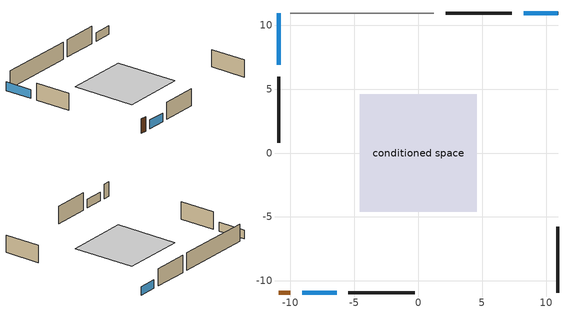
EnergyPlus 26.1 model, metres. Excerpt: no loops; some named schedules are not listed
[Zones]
conditioned space
 floor adiabatic (Floor1 construction): -4.57,-4.57 -4.57,4.57 4.57,4.57 4.57,-4.57 z3.05
 wall outside (Wall1 construction): 7.3,10.92 2.14,10.92 / 10.92,-10.92 10.92,-5.75 / -5.46,-10.92 -0.29,-10.92 / -10.92,5.96 -10.92,0.79 z3.05:5.49
 wall outside (AdiabaticWallConstruction 1): -10.92,-10.92 -10.01,-10.92 z3.05:5.08
 wall outside (AdiabaticWallConstruction): 10.92,10.92 8.23,10.92 / -9.08,-10.92 -6.39,-10.92 / -10.92,10.92 -10.92,6.89 z3.05:4.27
 wall adiabatic (Wall2 construction): 1.21,10.92 -9.99,10.92 z3.05:5.49
 window (WindowConstruction): 10.92,10.92 8.23,10.92 z3.05:4.27
 window (WindowConstruction 1): -9.08,-10.92 -6.39,-10.92 z3.05:4.27
 window (WindowConstruction 2): -10.92,10.92 -10.92,6.89 z3.05:4.27
 door (Door): -10.92,-10.92 -10.01,-10.92 z3.05:5.08
 ceiling adiabatic (Floor2 construction): 4.57,-4.57 4.57,4.57 -4.57,4.57 -4.57,-4.57 z3.05
[Building]
Building 1: Terrain=Suburbs
[Site:GroundTemperature:Shallow]
6.71281, 4.94206, 4.80025, 5.64056, 9.01395, 12.3716, 15.2825, 17.1265, 17.2832, 15.7834, 12.9467, 9.69205
[Site:Location]
Denver-Aurora-Buckley.AFB_CO_USA WMO=724695: Elevation=1726; Latitude=39.72; Longitude=-104.75; Time zone=-7
[Site:WaterMainsTemperature]
Calculation method=Schedule; Temperature schedule=mains temperature schedule
[SizingPeriod:DesignDay] Barometric pressure=82237; Day of month=21; Daylight saving time indicator=No; Dry bulb temperature range modifier type=DefaultMultipliers; Humidity condition type=WetBulb; Rain indicator=No; Snow indicator=No
Name | Ashrae clear sky optical depth for beam irradiance taub | Ashrae clear sky optical depth for diffuse irradiance taud | Daily dry bulb temperature range | Day type | Maximum dry bulb temperature | Month | Solar model indicator | Wetbulb or dewpoint at maximum dry bulb | Wind direction | Wind speed | Sky clearness
Denver-Aurora-Buckley.AFB_CO_USA Ann Clg .4% Condns DB=>MWB | 0.423 | 2.02 | 14.8 | SummerDesignDay | 33.9 | 7 | ASHRAETau | 15 | 30 | 3.6
Denver-Aurora-Buckley.AFB_CO_USA Ann Htg 99.6% Condns DB |  |  | 0 | WinterDesignDay | -17.9 | 12 | ASHRAEClearSky | -17.9 | 180 | 2.5 | 0
[Construction]
AdiabaticWallConstruction: wood siding 1, wall rigid ins 1, wall stud and cavity 2, gypsum board
AdiabaticWallConstruction 1: wood siding 2, wall rigid ins 1, wall stud and cavity 2, gypsum board
Door: door material
Floor1 construction: floor stud and cavity, floor covering
Floor2 construction: ceiling stud and cavity, gypsum board 1
PartitionWallConstruction: gypsum board, wall stud and cavity 3, gypsum board
Wall1 construction: wood siding, wall rigid ins, osb sheathing 0.5 in., wall stud and cavity, gypsum board
Wall2 construction: osb sheathing 0.5 in. 1, wall stud and cavity 1, gypsum board
WindowConstruction; WindowConstruction 1; WindowConstruction 2: WindowMaterial
furniture construction conditioned space 1: furniture material conditioned space 1
[Material] Roughness=Rough
Name | Conductivity | Density | Solar absorptance | Specific heat | Thermal absorptance | Thickness | Visible absorptance
ceiling stud and cavity | 1.05181 | 20.9862 | 0.7 | 1087.66 | 0.9 | 0.0889 | 0.7
door material | 0.0716541 | 512.64 | 0.7 | 1214.23 | 0.9 | 0.04445 | 0.7
floor covering | 9.015625 | 54.468 | 0.6 | 1339.84 | 0.9 | 0.0127 | 0.6
floor stud and cavity | 2.00347 | 50.32683 | 0.7 | 1063.81 | 0.9 | 0.0889 | 0.7
furniture material conditioned space 1 | 0.115458 | 640.8 | 0.6 | 1214.23 | 0.9 | 0.1524 | 0.6
gypsum board | 0.160291 | 801 | 0.6 | 837.4 | 0.9 | 0.0127 | 0.6
gypsum board 1 | 0.160291 | 801 | 0.6 | 837.4 | 0.9 | 0.00254 | 0.6
osb sheathing 0.5 in. | 0.115458 | 512.64 | 0.7 | 1214.23 | 0.9 | 0.0127 | 0.7
osb sheathing 0.5 in. 1 | 0.115458 | 512.64 | 0.7 | 1214.23 | 0.92 | 0.0127 | 0.7
wall rigid ins | 0.029427 | 32.04 | 0.7 | 1214.23 | 0.9 | 0.051816 | 0.7
wall rigid ins 1 | 0.029427 | 32.04 | 0.7 | 1214.23 | 0.9 | 0.512978 | 0.7
wall stud and cavity | 0.0823012 | 139.0536 | 0.7 | 1170.24 | 0.9 | 0.1397 | 0.7
wall stud and cavity 1 | 0.506836 | 139.0536 | 0.7 | 1170.24 | 0.9 | 0.1397 | 0.7
wall stud and cavity 2 | 0.380278 | 52.3479 | 0.7 | 1209.89 | 0.9 | 0.0889 | 0.7
wall stud and cavity 3 | 0.391764 | 83.0341 | 0.7 | 1211.67 | 0.9 | 0.0889 | 0.7
wood siding | 0.102417 | 544.68 | 0.7 | 1172.36 | 0.92 | 0.0254 | 0.7
wood siding 1; wood siding 2 | 0.102417 | 544.68 | 0.7 | 1172.36 | 0.9 | 0.0254 | 0.7
[WindowMaterial:SimpleGlazingSystem]
WindowMaterial: Solar heat gain coefficient=0.45; U factor=1.87374
[ElectricEquipment] Design level calculation method=EquipmentLevel; Zone or zonelist or space or spacelist=conditioned space 1
Name | Design level | End use subcategory | Fraction latent | Fraction lost | Fraction radiant | Schedule
clothes dryer | 98.38 | clothes dryer | 0.015 | 0.85 | 0.081 | clothes dryer schedule
clothes washer | 25.225 | clothes washer | 0.03 | 0.7 | 0.162 | clothes washer schedule
cooking range | 164.471 | cooking range | 0.08 | 0.2 | 0.432 | cooking range schedule
dishwasher | 28.4013 | dishwasher | 0.3 | 0.4 | 0.18 | dishwasher schedule
fridge | 74.2009 | fridge | 0 | 0 | 0.6 | fridge schedule
mech vent house fan | 0 | mech vent | 0 | 1 | 0 | mech vent house fan schedule
mech vent house fan cfis | 0 | mech vent | 0 | 0 | 0 | mech vent house fan cfis schedule
misc plug loads | 114.436 | misc plug loads | 0.045 | 0.1 | 0.513 | misc plug loads schedule
misc tv | 224.219 | misc tv | 0 | 0 | 0.6 | misc tv schedule
whole house fan | 0 | whole house fan | 0 | 1 | 0 | Always On Discrete
[Exterior:Lights]
exterior lighting: Design level=13.9041; End use subcategory=exterior lighting; Schedule=exterior lighting schedule
[InternalMass] Zone or zonelist=conditioned space; Space or spacelist=conditioned space 1
Name | Construction | Surface area
furniture mass conditioned space 1 | furniture construction conditioned space 1 | 33.4451
partition wall mass | PartitionWallConstruction | 83.6127
[Lights]
interior lighting: Design level calculation method=LightingLevel; End use subcategory=interior lighting; Fraction radiant=0.6; Fraction replaceable=1; Fraction visible=0.2; Lighting level=214.763; Return air fraction=0; Schedule=interior lighting schedule; Zone or zonelist or space or spacelist=conditioned space 1
[OtherEquipment] Design level calculation method=EquipmentLevel; Zone or zonelist or space or spacelist=conditioned space 1
Name | Design level | End use subcategory | Fraction latent | Fraction lost | Fraction radiant | Fuel type | Schedule
general water use latent | 53.2715 | general water use latent | 1 | 0 | 0 | None | general water use schedule
general water use sensible | -52.5013 | general water use sensible | 0 | 0 | 0.6 | None | general water use schedule
mech vent house fan latent load equip | 0 | mech vent house fan | 1 | 0 | 0 | None | Always On Discrete
mech vent house fan sensible load equip | 0 | mech vent house fan | 0 | 0 | 0 | None | Always On Discrete
water heater energy adjustment1 | 0.01 | water heater energy adjustment1 | 0 | 1 | 0 | Electricity | Always On Discrete
[People]
occupants: Activity level schedule=occupants activity schedule; Carbon dioxide generation rate=0; Enable ashrae 55 comfort warnings=No; Fraction radiant=0.314171; Mean radiant temperature calculation type=EnclosureAveraged; Number of people=3; Number of people calculation method=People; Number of people schedule=occupants schedule; Sensible heat fraction=0.56303; Zone or zonelist or space or spacelist=conditioned space 1
[Space]
conditioned space 1: Zone=conditioned space; Volume=203.881
[SurfaceProperty:IncidentSolarMultiplier] Incident solar multiplier=1; Incident solar multiplier schedule=trans schedule winter=0.85 summer=0.7
Name | Surface
SurfaceProperty:IncidentSolarMultiplier 1 | Window1
SurfaceProperty:IncidentSolarMultiplier 2 | Window2
SurfaceProperty:IncidentSolarMultiplier 3 | Window3
[Zone]
conditioned space: Multiplier=1; Part of total floor area=Yes; Volume=203.881
[ZoneInfiltration:DesignFlowRate] Design flow rate=0; Design flow rate calculation method=Flow/Zone; Schedule=Always On Discrete; Zone or zonelist or space or spacelist=conditioned space 1
infil flow; natural vent flow; whole house fan flow
[Schedule:Compact]
mains temperature schedule: Through: 01/01, For: AllDays, Until: 24:00, 10.0422, Through: 01/02, For: AllDays, Until: 24:00, 9.98111, Through: 01/03, For: AllDays, Until: 24:00, 9.92111, Through: 01/04, For: AllDays, Until: 24:00, 9.86222, Through: 01/05, For: AllDays, Until: 24:00, 9.80444, Through: 01/06, For: AllDays, Until: 24:00, 9.74833, Through: 01/07, For: AllDays, Until: 24:00, 9.69333, Through: 01/08, For: AllDays, Until: 24:00, 9.63944, Through: 01/09, For: AllDays, Until: 24:00, 9.58722, Through: 01/10, For: AllDays, Until: 24:00, 9.53667, Through: 01/11, For: AllDays, Until: 24:00, 9.48722, Through: 01/12, For: AllDays, Until: 24:00, 9.43889, Through: 01/13, For: AllDays, Until: 24:00, 9.39222, Through: 01/14, For: AllDays, Until: 24:00, 9.34722, Through: 01/15, For: AllDays, Until: 24:00, 9.30333, Through: 01/16, For: AllDays, Until: 24:00, 9.26111, Through: 01/17, For: AllDays, Until: 24:00, 9.22, Through: 01/18, For: AllDays, Until: 24:00, 9.18056, Through: 01/19, For: AllDays, Until: 24:00, 9.14278, Through: 01/20, For: AllDays, Until: 24:00, 9.10611, Through: 01/21, For: AllDays, Until: 24:00, 9.07111, Through: 01/22, For: AllDays, Until: 24:00, 9.03778, Through: 01/23, For: AllDays, Until: 24:00, 9.00611, Through: 01/24, For: AllDays, Until: 24:00, 8.97556, Through: 01/25, For: AllDays, Until: 24:00, 8.94722, Through: 01/26, For: AllDays, Until: 24:00, 8.92, Through: 01/27, For: AllDays, Until: 24:00, 8.89389, Through: 01/28, For: AllDays, Until: 24:00, 8.87, Through: 01/29, For: AllDays, Until: 24:00, 8.84778, Through: 01/30, For: AllDays, Until: 24:00, 8.82667, Through: 01/31, For: AllDays, Until: 24:00, 8.80722, Through: 02/01, For: AllDays, Until: 24:00, 8.78944, Through: 02/02, For: AllDays, Until: 24:00, 8.77333, Through: 02/03, For: AllDays, Until: 24:00, 8.75889, Through: 02/04, For: AllDays, Until: 24:00, 8.74611, Through: 02/05, For: AllDays, Until: 24:00, 8.735, Through: 02/06, For: AllDays, Until: 24:00, 8.725, Through: 02/07, For: AllDays, Until: 24:00, 8.71722, Through: 02/08, For: AllDays, Until: 24:00, 8.71056, Through: 02/09, For: AllDays, Until: 24:00, 8.70611, Through: 02/10, For: AllDays, Until: 24:00, 8.70278, Through: 02/11, For: AllDays, Until: 24:00, 8.70111, Through: 02/12, For: AllDays, Until: 24:00, 8.70167, Through: 02/13, For: AllDays, Until: 24:00, 8.70333, Through: 02/14, For: AllDays, Until: 24:00, 8.70667, Through: 02/15, For: AllDays, Until: 24:00, 8.71167, Through: 02/16, For: AllDays, Until: 24:00, 8.71833, Through: 02/17, For: AllDays, Until: 24:00, 8.72667, Through: 02/18, For: AllDays, Until: 24:00, 8.73667, Through: 02/19, For: AllDays, Until: 24:00, 8.74778, Through: 02/20, For: AllDays, Until: 24:00, 8.76111, Through: 02/21, For: AllDays, Until: 24:00, 8.77611, Through: 02/22, For: AllDays, Until: 24:00, 8.79222, Through: 02/23, For: AllDays, Until: 24:00, 8.81, Through: 02/24, For: AllDays, Until: 24:00, 8.82944, Through: 02/25, For: AllDays, Until: 24:00, 8.85111, Through: 02/26, For: AllDays, Until: 24:00, 8.87333, Through: 02/27, For: AllDays, Until: 24:00, 8.89778, Through: 02/28, For: AllDays, Until: 24:00, 8.92389, Through: 03/01, For: AllDays, Until: 24:00, 8.95111, Through: 03/02, For: AllDays, Until: 24:00, 8.98, Through: 03/03, For: AllDays, Until: 24:00, 9.01056, Through: 03/04, For: AllDays, Until: 24:00, 9.04278, Through: 03/05, For: AllDays, Until: 24:00, 9.07667, Through: 03/06, For: AllDays, Until: 24:00, 9.11167, Through: 03/07, For: AllDays, Until: 24:00, 9.14833, Through: 03/08, For: AllDays, Until: 24:00, 9.18667, Through: 03/09, For: AllDays, Until: 24:00, 9.22611, Through: 03/10, For: AllDays, Until: 24:00, 9.26722, Through: 03/11, For: AllDays, Until: 24:00, 9.31, Through: 03/12, For: AllDays, Until: 24:00, 9.35389, Through: 03/13, For: AllDays, Until: 24:00, 9.39944, Through: 03/14, For: AllDays, Until: 24:00, 9.44611, Through: 03/15, For: AllDays, Until: 24:00, 9.49444, Through: 03/16, For: AllDays, Until: 24:00, 9.54444, Through: 03/17, For: AllDays, Until: 24:00, 9.595, Through: 03/18, For: AllDays, Until: 24:00, 9.64778, Through: 03/19, For: AllDays, Until: 24:00, 9.70167, Through: 03/20, For: AllDays, Until: 24:00, 9.75667, Through: 03/21, For: AllDays, Until: 24:00, 9.81333, Through: 03/22, For: AllDays, Until: 24:00, 9.87111, Through: 03/23, For: AllDays, Until: 24:00, 9.93, Through: 03/24, For: AllDays, Until: 24:00, 9.99, Through: 03/25, For: AllDays, Until: 24:00, 10.0517, Through: 03/26, For: AllDays, Until: 24:00, 10.1144, Through: 03/27, For: AllDays, Until: 24:00, 10.1783, Through: 03/28, For: AllDays, Until: 24:00, 10.2439, Through: 03/29, For: AllDays, Until: 24:00, 10.31, Through: 03/30, For: AllDays, Until: 24:00, 10.3778, Through: 03/31, For: AllDays, Until: 24:00, 10.4461, Through: 04/01, For: AllDays, Until: 24:00, 10.5161, Through: 04/02, For: AllDays, Until: 24:00, 10.5867, Through: 04/03, For: AllDays, Until: 24:00, 10.6589, Through: 04/04, For: AllDays, Until: 24:00, 10.7317, Through: 04/05, For: AllDays, Until: 24:00, 10.8056, Through: 04/06, For: AllDays, Until: 24:00, 10.8811, Through: 04/07, For: AllDays, Until: 24:00, 10.9567, Through: 04/08, For: AllDays, Until: 24:00, 11.0339, Through: 04/09, For: AllDays, Until: 24:00, 11.1117, Through: 04/10, For: AllDays, Until: 24:00, 11.1906, Through: 04/11, For: AllDays, Until: 24:00, 11.27, Through: 04/12, For: AllDays, Until: 24:00, 11.3511, Through: 04/13, For: AllDays, Until: 24:00, 11.4322, Through: 04/14, For: AllDays, Until: 24:00, 11.5144, Through: 04/15, For: AllDays, Until: 24:00, 11.5978, Through: 04/16, For: AllDays, Until: 24:00, 11.6817, Through: 04/17, For: AllDays, Until: 24:00, 11.7661, Through: 04/18, For: AllDays, Until: 24:00, 11.8511, Through: 04/19, For: AllDays, Until: 24:00, 11.9372, Through: 04/20, For: AllDays, Until: 24:00, 12.0239, Through: 04/21, For: AllDays, Until: 24:00, 12.1111, Through: 04/22, For: AllDays, Until: 24:00, 12.1994, Through: 04/23, For: AllDays, Until: 24:00, 12.2878, Through: 04/24, For: AllDays, Until: 24:00, 12.3767, Through: 04/25, For: AllDays, Until: 24:00, 12.4667, Through: 04/26, For: AllDays, Until: 24:00, 12.5567, Through: 04/27, For: AllDays, Until: 24:00, 12.6472, Through: 04/28, For: AllDays, Until: 24:00, 12.7383, Through: 04/29, For: AllDays, Until: 24:00, 12.83, Through: 04/30, For: AllDays, Until: 24:00, 12.9222, Through: 05/01, For: AllDays, Until: 24:00, 13.0144, Through: 05/02, For: AllDays, Until: 24:00, 13.1072, Through: 05/03, For: AllDays, Until: 24:00, 13.2, Through: 05/04, For: AllDays, Until: 24:00, 13.2933, Through: 05/05, For: AllDays, Until: 24:00, 13.3872, Through: 05/06, For: AllDays, Until: 24:00, 13.4806, Through: 05/07, For: AllDays, Until: 24:00, 13.575, Through: 05/08, For: AllDays, Until: 24:00, 13.6689, Through: 05/09, For: AllDays, Until: 24:00, 13.7633, Through: 05/10, For: AllDays, Until: 24:00, 13.8578, Through: 05/11, For: AllDays, Until: 24:00, 13.9528, Through: 05/12, For: AllDays, Until: 24:00, 14.0472, Through: 05/13, For: AllDays, Until: 24:00, 14.1422, Through: 05/14, For: AllDays, Until: 24:00, 14.2367, Through: 05/15, For: AllDays, Until: 24:00, 14.3317, Through: 05/16, For: AllDays, Until: 24:00, 14.4267, Through: 05/17, For: AllDays, Until: 24:00, 14.5211, Through: 05/18, For: AllDays, Until: 24:00, 14.6156, Through: 05/19, For: AllDays, Until: 24:00, 14.71, Through: 05/20, For: AllDays, Until: 24:00, 14.8044, Through: 05/21, For: AllDays, Until: 24:00, 14.8983, Through: 05/22, For: AllDays, Until: 24:00, 14.9922, Through: 05/23, For: AllDays, Until: 24:00, 15.0861, Through: 05/24, For: AllDays, Until: 24:00, 15.1794, Through: 05/25, For: AllDays, Until: 24:00, 15.2728, Through: 05/26, For: AllDays, Until: 24:00, 15.3656, Through: 05/27, For: AllDays, Until: 24:00, 15.4578, Through: 05/28, For: AllDays, Until: 24:00, 15.55, Through: 05/29, For: AllDays, Until: 24:00, 15.6417, Through: 05/30, For: AllDays, Until: 24:00, 15.7333, Through: 05/31, For: AllDays, Until: 24:00, 15.8239, Through: 06/01, For: AllDays, Until: 24:00, 15.9144, Through: 06/02, For: AllDays, Until: 24:00, 16.0044, Through: 06/03, For: AllDays, Until: 24:00, 16.0933, Through: 06/04, For: AllDays, Until: 24:00, 16.1822, Through: 06/05, For: AllDays, Until: 24:00, 16.2706, Through: 06/06, For: AllDays, Until: 24:00, 16.3583, Through: 06/07, For: AllDays, Until: 24:00, 16.445, Through: 06/08, For: AllDays, Until: 24:00, 16.5311, Through: 06/09, For: AllDays, Until: 24:00, 16.6167, Through: 06/10, For: AllDays, Until: 24:00, 16.7017, Through: 06/11, For: AllDays, Until: 24:00, 16.7861, Through: 06/12, For: AllDays, Until: 24:00, 16.8694, Through: 06/13, For: AllDays, Until: 24:00, 16.9517, Through: 06/14, For: AllDays, Until: 24:00, 17.0339, Through: 06/15, For: AllDays, Until: 24:00, 17.1144, Through: 06/16, For: AllDays, Until: 24:00, 17.1944, Through: 06/17, For: AllDays, Until: 24:00, 17.2739, Through: 06/18, For: AllDays, Until: 24:00, 17.3522, Through: 06/19, For: AllDays, Until: 24:00, 17.4294, Through: 06/20, For: AllDays, Until: 24:00, 17.5061, Through: 06/21, For: AllDays, Until: 24:00, 17.5811, Through: 06/22, For: AllDays, Until: 24:00, 17.6556, Through: 06/23, For: AllDays, Until: 24:00, 17.7289, Through: 06/24, For: AllDays, Until: 24:00, 17.8017, Through: 06/25, For: AllDays, Until: 24:00, 17.8728, Through: 06/26, For: AllDays, Until: 24:00, 17.9428, Through: 06/27, For: AllDays, Until: 24:00, 18.0122, Through: 06/28, For: AllDays, Until: 24:00, 18.08, Through: 06/29, For: AllDays, Until: 24:00, 18.1467, Through: 06/30, For: AllDays, Until: 24:00, 18.2128, Through: 07/01, For: AllDays, Until: 24:00, 18.2772, Through: 07/02, For: AllDays, Until: 24:00, 18.3406, Through: 07/03, For: AllDays, Until: 24:00, 18.4022, Through: 07/04, For: AllDays, Until: 24:00, 18.4633, Through: 07/05, For: AllDays, Until: 24:00, 18.5228, Through: 07/06, For: AllDays, Until: 24:00, 18.5811, Through: 07/07, For: AllDays, Until: 24:00, 18.6378, Through: 07/08, For: AllDays, Until: 24:00, 18.6939, Through: 07/09, For: AllDays, Until: 24:00, 18.7478, Through: 07/10, For: AllDays, Until: 24:00, 18.8011, Through: 07/11, For: AllDays, Until: 24:00, 18.8528, Through: 07/12, For: AllDays, Until: 24:00, 18.9028, Through: 07/13, For: AllDays, Until: 24:00, 18.9517, Through: 07/14, For: AllDays, Until: 24:00, 18.9994, Through: 07/15, For: AllDays, Until: 24:00, 19.0456, Through: 07/16, For: AllDays, Until: 24:00, 19.09, Through: 07/17, For: AllDays, Until: 24:00, 19.1333, Through: 07/18, For: AllDays, Until: 24:00, 19.175, Through: 07/19, For: AllDays, Until: 24:00, 19.215, Through: 07/20, For: AllDays, Until: 24:00, 19.2539, Through: 07/21, For: AllDays, Until: 24:00, 19.2911, Through: 07/22, For: AllDays, Until: 24:00, 19.3267, Through: 07/23, For: AllDays, Until: 24:00, 19.3611, Through: 07/24, For: AllDays, Until: 24:00, 19.3939, Through: 07/25, For: AllDays, Until: 24:00, 19.425, Through: 07/26, For: AllDays, Until: 24:00, 19.4544, Through: 07/27, For: AllDays, Until: 24:00, 19.4828, Through: 07/28, For: AllDays, Until: 24:00, 19.5094, Through: 07/29, For: AllDays, Until: 24:00, 19.5339, Through: 07/30, For: AllDays, Until: 24:00, 19.5578, Through: 07/31, For: AllDays, Until: 24:00, 19.5794, Through: 08/01, For: AllDays, Until: 24:00, 19.5994, Through: 08/02, For: AllDays, Until: 24:00, 19.6183, Through: 08/03, For: AllDays, Until: 24:00, 19.635, Through: 08/04, For: AllDays, Until: 24:00, 19.6506, Through: 08/05, For: AllDays, Until: 24:00, 19.6644, Through: 08/06, For: AllDays, Until: 24:00, 19.6767, Through: 08/07, For: AllDays, Until: 24:00, 19.6872, Through: 08/08, For: AllDays, Until: 24:00, 19.6961, Through: 08/09, For: AllDays, Until: 24:00, 19.7033, Through: 08/10, For: AllDays, Until: 24:00, 19.7089, Through: 08/11, For: AllDays, Until: 24:00, 19.7128, Through: 08/12, For: AllDays, Until: 24:00, 19.7156, Through: 08/13, For: AllDays, Until: 24:00, 19.7161, Through: 08/14, For: AllDays, Until: 24:00, 19.715, Through: 08/15, For: AllDays, Until: 24:00, 19.7128, Through: 08/16, For: AllDays, Until: 24:00, 19.7089, Through: 08/17, For: AllDays, Until: 24:00, 19.7028, Through: 08/18, For: AllDays, Until: 24:00, 19.6956, Through: 08/19, For: AllDays, Until: 24:00, 19.6867, Through: 08/20, For: AllDays, Until: 24:00, 19.6761, Through: 08/21, For: AllDays, Until: 24:00, 19.6639, Through: 08/22, For: AllDays, Until: 24:00, 19.65, Through: 08/23, For: AllDays, Until: 24:00, 19.6344, Through: 08/24, For: AllDays, Until: 24:00, 19.6172, Through: 08/25, For: AllDays, Until: 24:00, 19.5989, Through: 08/26, For: AllDays, Until: 24:00, 19.5783, Through: 08/27, For: AllDays, Until: 24:00, 19.5567, Through: 08/28, For: AllDays, Until: 24:00, 19.5333, Through: 08/29, For: AllDays, Until: 24:00, 19.5083, Through: 08/30, For: AllDays, Until: 24:00, 19.4817, Through: 08/31, For: AllDays, Until: 24:00, 19.4533, Through: 09/01, For: AllDays, Until: 24:00, 19.4239, Through: 09/02, For: AllDays, Until: 24:00, 19.3922, Through: 09/03, For: AllDays, Until: 24:00, 19.3594, Through: 09/04, For: AllDays, Until: 24:00, 19.3256, Through: 09/05, For: AllDays, Until: 24:00, 19.2894, Through: 09/06, For: AllDays, Until: 24:00, 19.2522, Through: 09/07, For: AllDays, Until: 24:00, 19.2133, Through: 09/08, For: AllDays, Until: 24:00, 19.1733, Through: 09/09, For: AllDays, Until: 24:00, 19.1317, Through: 09/10, For: AllDays, Until: 24:00, 19.0883, Through: 09/11, For: AllDays, Until: 24:00, 19.0433, Through: 09/12, For: AllDays, Until: 24:00, 18.9972, Through: 09/13, For: AllDays, Until: 24:00, 18.95, Through: 09/14, For: AllDays, Until: 24:00, 18.9011, Through: 09/15, For: AllDays, Until: 24:00, 18.8506, Through: 09/16, For: AllDays, Until: 24:00, 18.7989, Through: 09/17, For: AllDays, Until: 24:00, 18.7461, Through: 09/18, For: AllDays, Until: 24:00, 18.6917, Through: 09/19, For: AllDays, Until: 24:00, 18.6356, Through: 09/20, For: AllDays, Until: 24:00, 18.5789, Through: 09/21, For: AllDays, Until: 24:00, 18.5206, Through: 09/22, For: AllDays, Until: 24:00, 18.4606, Through: 09/23, For: AllDays, Until: 24:00, 18.4, Through: 09/24, For: AllDays, Until: 24:00, 18.3378, Through: 09/25, For: AllDays, Until: 24:00, 18.2744, Through: 09/26, For: AllDays, Until: 24:00, 18.21, Through: 09/27, For: AllDays, Until: 24:00, 18.1444, Through: 09/28, For: AllDays, Until: 24:00, 18.0772, Through: 09/29, For: AllDays, Until: 24:00, 18.0094, Through: 09/30, For: AllDays, Until: 24:00, 17.94, Through: 10/01, For: AllDays, Until: 24:00, 17.87, Through: 10/02, For: AllDays, Until: 24:00, 17.7989, Through: 10/03, For: AllDays, Until: 24:00, 17.7261, Through: 10/04, For: AllDays, Until: 24:00, 17.6528, Through: 10/05, For: AllDays, Until: 24:00, 17.5783, Through: 10/06, For: AllDays, Until: 24:00, 17.5028, Through: 10/07, For: AllDays, Until: 24:00, 17.4267, Through: 10/08, For: AllDays, Until: 24:00, 17.3489, Through: 10/09, For: AllDays, Until: 24:00, 17.2706, Through: 10/10, For: AllDays, Until: 24:00, 17.1917, Through: 10/11, For: AllDays, Until: 24:00, 17.1111, Through: 10/12, For: AllDays, Until: 24:00, 17.0306, Through: 10/13, For: AllDays, Until: 24:00, 16.9483, Through: 10/14, For: AllDays, Until: 24:00, 16.8661, Through: 10/15, For: AllDays, Until: 24:00, 16.7828, Through: 10/16, For: AllDays, Until: 24:00, 16.6983, Through: 10/17, For: AllDays, Until: 24:00, 16.6133, Through: 10/18, For: AllDays, Until: 24:00, 16.5278, Through: 10/19, For: AllDays, Until: 24:00, 16.4417, Through: 10/20, For: AllDays, Until: 24:00, 16.3544, Through: 10/21, For: AllDays, Until: 24:00, 16.2672, Through: 10/22, For: AllDays, Until: 24:00, 16.1789, Through: 10/23, For: AllDays, Until: 24:00, 16.09, Through: 10/24, For: AllDays, Until: 24:00, 16.0006, Through: 10/25, For: AllDays, Until: 24:00, 15.9106, Through: 10/26, For: AllDays, Until: 24:00, 15.8206, Through: 10/27, For: AllDays, Until: 24:00, 15.7294, Through: 10/28, For: AllDays, Until: 24:00, 15.6383, Through: 10/29, For: AllDays, Until: 24:00, 15.5467, Through: 10/30, For: AllDays, Until: 24:00, 15.4544, Through: 10/31, For: AllDays, Until: 24:00, 15.3617, Through: 11/01, For: AllDays, Until: 24:00, 15.2689, Through: 11/02, For: AllDays, Until: 24:00, 15.1761, Through: 11/03, For: AllDays, Until: 24:00, 15.0822, Through: 11/04, For: AllDays, Until: 24:00, 14.9889, Through: 11/05, For: AllDays, Until: 24:00, 14.895, Through: 11/06, For: AllDays, Until: 24:00, 14.8006, Through: 11/07, For: AllDays, Until: 24:00, 14.7061, Through: 11/08, For: AllDays, Until: 24:00, 14.6117, Through: 11/09, For: AllDays, Until: 24:00, 14.5172, Through: 11/10, For: AllDays, Until: 24:00, 14.4228, Through: 11/11, For: AllDays, Until: 24:00, 14.3278, Through: 11/12, For: AllDays, Until: 24:00, 14.2333, Through: 11/13, For: AllDays, Until: 24:00, 14.1383, Through: 11/14, For: AllDays, Until: 24:00, 14.0433, Through: 11/15, For: AllDays, Until: 24:00, 13.9489, Through: 11/16, For: AllDays, Until: 24:00, 13.8544, Through: 11/17, For: AllDays, Until: 24:00, 13.76, Through: 11/18, For: AllDays, Until: 24:00, 13.6656, Through: 11/19, For: AllDays, Until: 24:00, 13.5711, Through: 11/20, For: AllDays, Until: 24:00, 13.4772, Through: 11/21, For: AllDays, Until: 24:00, 13.3833, Through: 11/22, For: AllDays, Until: 24:00, 13.2894, Through: 11/23, For: AllDays, Until: 24:00, 13.1961, Through: 11/24, For: AllDays, Until: 24:00, 13.1033, Through: 11/25, For: AllDays, Until: 24:00, 13.0106, Through: 11/26, For: AllDays, Until: 24:00, 12.9183, Through: 11/27, For: AllDays, Until: 24:00, 12.8267, Through: 11/28, For: AllDays, Until: 24:00, 12.735, Through: 11/29, For: AllDays, Until: 24:00, 12.6439, Through: 11/30, For: AllDays, Until: 24:00, 12.5533, Through: 12/01, For: AllDays, Until: 24:00, 12.4628, Through: 12/02, For: AllDays, Until: 24:00, 12.3733, Through: 12/03, For: AllDays, Until: 24:00, 12.2844, Through: 12/04, For: AllDays, Until: 24:00, 12.1956, Through: 12/05, For: AllDays, Until: 24:00, 12.1078, Through: 12/06, For: AllDays, Until: 24:00, 12.0206, Through: 12/07, For: AllDays, Until: 24:00, 11.9339, Through: 12/08, For: AllDays, Until: 24:00, 11.8478, Through: 12/09, For: AllDays, Until: 24:00, 11.7628, Through: 12/10, For: AllDays, Until: 24:00, 11.6783, Through: 12/11, For: AllDays, Until: 24:00, 11.5944, Through: 12/12, For: AllDays, Until: 24:00, 11.5111, Through: 12/13, For: AllDays, Until: 24:00, 11.4289, Through: 12/14, For: AllDays, Until: 24:00, 11.3478, Through: 12/15, For: AllDays, Until: 24:00, 11.2672, Through: 12/16, For: AllDays, Until: 24:00, 11.1872, Through: 12/17, For: AllDays, Until: 24:00, 11.1089, Through: 12/18, For: AllDays, Until: 24:00, 11.0306, Through: 12/19, For: AllDays, Until: 24:00, 10.9539, Through: 12/20, For: AllDays, Until: 24:00, 10.8778, Through: 12/21, For: AllDays, Until: 24:00, 10.8028, Through: 12/22, For: AllDays, Until: 24:00, 10.7289, Through: 12/23, For: AllDays, Until: 24:00, 10.6561, Through: 12/24, For: AllDays, Until: 24:00, 10.5839, Through: 12/25, For: AllDays, Until: 24:00, 10.5133, Through: 12/26, For: AllDays, Until: 24:00, 10.4433, Through: 12/27, For: AllDays, Until: 24:00, 10.375, Through: 12/28, For: AllDays, Until: 24:00, 10.3072, Through: 12/29, For: AllDays, Until: 24:00, 10.2411, Through: 12/30, For: AllDays, Until: 24:00, 10.1761, Through: 12/31, For: AllDays, Until: 24:00, 10.1122
[Schedule:Constant]
Name | Hourly value
Always On Discrete; mech vent house fan cfis schedule; mech vent house fan schedule | 1
fridge schedule | 0
occupants activity schedule | 117.228
[Schedule:Day:Interval]
clothes dryer schedule allday1: 01:00, 0.123457, 02:00, 0.0740741, 03:00, 0.0493827, 04:00, 0.0246914, 05:00, 0.0493827, 06:00, 0.0740741, 07:00, 0.197531, 08:00, 0.395062, 09:00, 0.592593, 10:00, 0.839506, 11:00, 0.962963, 12:00, 1, 13:00, 0.91358, 14:00, 0.82716, 15:00, 0.716049, 16:00, 0.753086, 17:00, 0.679012, 18:00, 0.666667, 20:00, 0.62963, 21:00, 0.641975, 22:00, 0.666667, 23:00, 0.54321, 24:00, 0.296296, No
clothes dryer schedule default day; clothes washer schedule default day; cooking range schedule default day; dishwasher schedule default day; misc plug loads schedule default day: 24:00, 0, No
clothes washer schedule allday1: 01:00, 0.104651, 02:00, 0.0813953, 04:00, 0.0465116, 05:00, 0.0813953, 06:00, 0.127907, 07:00, 0.255814, 08:00, 0.569767, 09:00, 0.848837, 10:00, 1, 11:00, 0.976744, 12:00, 0.872093, 13:00, 0.77907, 14:00, 0.697674, 15:00, 0.569767, 16:00, 0.593023, 17:00, 0.581395, 21:00, 0.569767, 22:00, 0.546512, 23:00, 0.372093, 24:00, 0.197674, No
cooking range schedule allday1: 05:00, 0.0597015, 06:00, 0.11194, 07:00, 0.171642, 08:00, 0.291045, 11:00, 0.343284, 12:00, 0.402985, 13:00, 0.462687, 14:00, 0.343284, 15:00, 0.291045, 16:00, 0.402985, 17:00, 0.567164, 18:00, 1, 19:00, 0.850746, 20:00, 0.432836, 21:00, 0.291045, 22:00, 0.231343, 23:00, 0.171642, 24:00, 0.11194, No
dishwasher schedule allday1: 01:00, 0.135135, 02:00, 0.0630631, 03:00, 0.045045, 05:00, 0.027027, 06:00, 0.0900901, 07:00, 0.18018, 08:00, 0.279279, 09:00, 0.522523, 10:00, 0.585586, 11:00, 0.504505, 12:00, 0.432432, 13:00, 0.378378, 14:00, 0.414414, 15:00, 0.324324, 17:00, 0.342342, 18:00, 0.441441, 19:00, 0.783784, 20:00, 1, 21:00, 0.810811, 22:00, 0.603604, 23:00, 0.396396, 24:00, 0.279279, No
misc plug loads schedule allday1: 06:00, 0.705882, 07:00, 0.745098, 08:00, 0.803922, 15:00, 0.823529, 16:00, 0.862745, 17:00, 0.921569, 18:00, 0.980392, 19:00, 1, 20:00, 0.980392, 21:00, 0.941176, 22:00, 0.862745, 23:00, 0.784314, 24:00, 0.72549, No
[Schedule:Week:Daily]
clothes dryer schedule Week Rule - Jan1-Dec31: clothes dryer schedule allday1, clothes dryer schedule allday1, clothes dryer schedule allday1, clothes dryer schedule allday1, clothes dryer schedule allday1, clothes dryer schedule allday1, clothes dryer schedule allday1, clothes dryer schedule default day, clothes dryer schedule default day, clothes dryer schedule default day, clothes dryer schedule default day, clothes dryer schedule default day
clothes washer schedule Week Rule - Jan1-Dec31: clothes washer schedule allday1, clothes washer schedule allday1, clothes washer schedule allday1, clothes washer schedule allday1, clothes washer schedule allday1, clothes washer schedule allday1, clothes washer schedule allday1, clothes washer schedule default day, clothes washer schedule default day, clothes washer schedule default day, clothes washer schedule default day, clothes washer schedule default day
cooking range schedule Week Rule - Jan1-Dec31: cooking range schedule allday1, cooking range schedule allday1, cooking range schedule allday1, cooking range schedule allday1, cooking range schedule allday1, cooking range schedule allday1, cooking range schedule allday1, cooking range schedule default day, cooking range schedule default day, cooking range schedule default day, cooking range schedule default day, cooking range schedule default day
dishwasher schedule Week Rule - Jan1-Dec31: dishwasher schedule allday1, dishwasher schedule allday1, dishwasher schedule allday1, dishwasher schedule allday1, dishwasher schedule allday1, dishwasher schedule allday1, dishwasher schedule allday1, dishwasher schedule default day, dishwasher schedule default day, dishwasher schedule default day, dishwasher schedule default day, dishwasher schedule default day
exterior lighting schedule Week Rule - Apr1-Apr28: exterior lighting schedule allday4, exterior lighting schedule allday4, exterior lighting schedule allday4, exterior lighting schedule allday4, exterior lighting schedule allday4, exterior lighting schedule allday4, exterior lighting schedule allday4, exterior lighting schedule default day, exterior lighting schedule default day, exterior lighting schedule default day, exterior lighting schedule default day, exterior lighting schedule default day
exterior lighting schedule Week Rule - Apr29-May5: exterior lighting schedule allday4, exterior lighting schedule allday4, exterior lighting schedule allday5, exterior lighting schedule allday5, exterior lighting schedule allday5, exterior lighting schedule allday5, exterior lighting schedule allday5, exterior lighting schedule default day, exterior lighting schedule default day, exterior lighting schedule default day, exterior lighting schedule default day, exterior lighting schedule default day
exterior lighting schedule Week Rule - Aug5-Aug25: exterior lighting schedule allday8, exterior lighting schedule allday8, exterior lighting schedule allday8, exterior lighting schedule allday8, exterior lighting schedule allday8, exterior lighting schedule allday8, exterior lighting schedule allday8, exterior lighting schedule default day, exterior lighting schedule default day, exterior lighting schedule default day, exterior lighting schedule default day, exterior lighting schedule default day
exterior lighting schedule Week Rule - Aug26-Sep1: exterior lighting schedule allday8, exterior lighting schedule allday8, exterior lighting schedule allday8, exterior lighting schedule allday8, exterior lighting schedule allday8, exterior lighting schedule allday8, exterior lighting schedule allday9, exterior lighting schedule default day, exterior lighting schedule default day, exterior lighting schedule default day, exterior lighting schedule default day, exterior lighting schedule default day
exterior lighting schedule Week Rule - Dec2-Dec31: exterior lighting schedule allday12, exterior lighting schedule allday12, exterior lighting schedule allday12, exterior lighting schedule allday12, exterior lighting schedule allday12, exterior lighting schedule allday12, exterior lighting schedule allday12, exterior lighting schedule default day, exterior lighting schedule default day, exterior lighting schedule default day, exterior lighting schedule default day, exterior lighting schedule default day
exterior lighting schedule Week Rule - Feb4-Feb24: exterior lighting schedule allday2, exterior lighting schedule allday2, exterior lighting schedule allday2, exterior lighting schedule allday2, exterior lighting schedule allday2, exterior lighting schedule allday2, exterior lighting schedule allday2, exterior lighting schedule default day, exterior lighting schedule default day, exterior lighting schedule default day, exterior lighting schedule default day, exterior lighting schedule default day
exterior lighting schedule Week Rule - Feb25-Mar3: exterior lighting schedule allday2, exterior lighting schedule allday2, exterior lighting schedule allday2, exterior lighting schedule allday2, exterior lighting schedule allday3, exterior lighting schedule allday3, exterior lighting schedule allday3, exterior lighting schedule default day, exterior lighting schedule default day, exterior lighting schedule default day, exterior lighting schedule default day, exterior lighting schedule default day
exterior lighting schedule Week Rule - Jan1-Jan27: exterior lighting schedule allday1, exterior lighting schedule allday1, exterior lighting schedule allday1, exterior lighting schedule allday1, exterior lighting schedule allday1, exterior lighting schedule allday1, exterior lighting schedule allday1, exterior lighting schedule default day, exterior lighting schedule default day, exterior lighting schedule default day, exterior lighting schedule default day, exterior lighting schedule default day
exterior lighting schedule Week Rule - Jan28-Feb3: exterior lighting schedule allday1, exterior lighting schedule allday1, exterior lighting schedule allday1, exterior lighting schedule allday1, exterior lighting schedule allday2, exterior lighting schedule allday2, exterior lighting schedule allday2, exterior lighting schedule default day, exterior lighting schedule default day, exterior lighting schedule default day, exterior lighting schedule default day, exterior lighting schedule default day
exterior lighting schedule Week Rule - Jul1-Jul28: exterior lighting schedule allday7, exterior lighting schedule allday7, exterior lighting schedule allday7, exterior lighting schedule allday7, exterior lighting schedule allday7, exterior lighting schedule allday7, exterior lighting schedule allday7, exterior lighting schedule default day, exterior lighting schedule default day, exterior lighting schedule default day, exterior lighting schedule default day, exterior lighting schedule default day
exterior lighting schedule Week Rule - Jul29-Aug4: exterior lighting schedule allday7, exterior lighting schedule allday7, exterior lighting schedule allday7, exterior lighting schedule allday8, exterior lighting schedule allday8, exterior lighting schedule allday8, exterior lighting schedule allday8, exterior lighting schedule default day, exterior lighting schedule default day, exterior lighting schedule default day, exterior lighting schedule default day, exterior lighting schedule default day
exterior lighting schedule Week Rule - Jun3-Jun30: exterior lighting schedule allday6, exterior lighting schedule allday6, exterior lighting schedule allday6, exterior lighting schedule allday6, exterior lighting schedule allday6, exterior lighting schedule allday6, exterior lighting schedule allday6, exterior lighting schedule default day, exterior lighting schedule default day, exterior lighting schedule default day, exterior lighting schedule default day, exterior lighting schedule default day
exterior lighting schedule Week Rule - Mar4-Mar31: exterior lighting schedule allday3, exterior lighting schedule allday3, exterior lighting schedule allday3, exterior lighting schedule allday3, exterior lighting schedule allday3, exterior lighting schedule allday3, exterior lighting schedule allday3, exterior lighting schedule default day, exterior lighting schedule default day, exterior lighting schedule default day, exterior lighting schedule default day, exterior lighting schedule default day
exterior lighting schedule Week Rule - May6-May26: exterior lighting schedule allday5, exterior lighting schedule allday5, exterior lighting schedule allday5, exterior lighting schedule allday5, exterior lighting schedule allday5, exterior lighting schedule allday5, exterior lighting schedule allday5, exterior lighting schedule default day, exterior lighting schedule default day, exterior lighting schedule default day, exterior lighting schedule default day, exterior lighting schedule default day
exterior lighting schedule Week Rule - May27-Jun2: exterior lighting schedule allday5, exterior lighting schedule allday5, exterior lighting schedule allday5, exterior lighting schedule allday5, exterior lighting schedule allday5, exterior lighting schedule allday6, exterior lighting schedule allday6, exterior lighting schedule default day, exterior lighting schedule default day, exterior lighting schedule default day, exterior lighting schedule default day, exterior lighting schedule default day
exterior lighting schedule Week Rule - Nov4-Nov24: exterior lighting schedule allday11, exterior lighting schedule allday11, exterior lighting schedule allday11, exterior lighting schedule allday11, exterior lighting schedule allday11, exterior lighting schedule allday11, exterior lighting schedule allday11, exterior lighting schedule default day, exterior lighting schedule default day, exterior lighting schedule default day, exterior lighting schedule default day, exterior lighting schedule default day
exterior lighting schedule Week Rule - Nov25-Dec1: exterior lighting schedule allday11, exterior lighting schedule allday11, exterior lighting schedule allday11, exterior lighting schedule allday11, exterior lighting schedule allday11, exterior lighting schedule allday11, exterior lighting schedule allday12, exterior lighting schedule default day, exterior lighting schedule default day, exterior lighting schedule default day, exterior lighting schedule default day, exterior lighting schedule default day
exterior lighting schedule Week Rule - Oct7-Oct27: exterior lighting schedule allday10, exterior lighting schedule allday10, exterior lighting schedule allday10, exterior lighting schedule allday10, exterior lighting schedule allday10, exterior lighting schedule allday10, exterior lighting schedule allday10, exterior lighting schedule default day, exterior lighting schedule default day, exterior lighting schedule default day, exterior lighting schedule default day, exterior lighting schedule default day
exterior lighting schedule Week Rule - Oct28-Nov3: exterior lighting schedule allday10, exterior lighting schedule allday10, exterior lighting schedule allday10, exterior lighting schedule allday10, exterior lighting schedule allday11, exterior lighting schedule allday11, exterior lighting schedule allday11, exterior lighting schedule default day, exterior lighting schedule default day, exterior lighting schedule default day, exterior lighting schedule default day, exterior lighting schedule default day
exterior lighting schedule Week Rule - Sep2-Sep29: exterior lighting schedule allday9, exterior lighting schedule allday9, exterior lighting schedule allday9, exterior lighting schedule allday9, exterior lighting schedule allday9, exterior lighting schedule allday9, exterior lighting schedule allday9, exterior lighting schedule default day, exterior lighting schedule default day, exterior lighting schedule default day, exterior lighting schedule default day, exterior lighting schedule default day
exterior lighting schedule Week Rule - Sep30-Oct6: exterior lighting schedule allday9, exterior lighting schedule allday10, exterior lighting schedule allday10, exterior lighting schedule allday10, exterior lighting schedule allday10, exterior lighting schedule allday10, exterior lighting schedule allday10, exterior lighting schedule default day, exterior lighting schedule default day, exterior lighting schedule default day, exterior lighting schedule default day, exterior lighting schedule default day
general water use schedule Week Rule - Jan1-Dec31: general water use schedule allday1, general water use schedule allday1, general water use schedule allday1, general water use schedule allday1, general water use schedule allday1, general water use schedule allday1, general water use schedule allday1, general water use schedule default day, general water use schedule default day, general water use schedule default day, general water use schedule default day, general water use schedule default day
interior lighting schedule Week Rule - Apr1-Apr28: interior lighting schedule allday4, interior lighting schedule allday4, interior lighting schedule allday4, interior lighting schedule allday4, interior lighting schedule allday4, interior lighting schedule allday4, interior lighting schedule allday4, interior lighting schedule default day, interior lighting schedule default day, interior lighting schedule default day, interior lighting schedule default day, interior lighting schedule default day
interior lighting schedule Week Rule - Apr29-May5: interior lighting schedule allday4, interior lighting schedule allday4, interior lighting schedule allday5, interior lighting schedule allday5, interior lighting schedule allday5, interior lighting schedule allday5, interior lighting schedule allday5, interior lighting schedule default day, interior lighting schedule default day, interior lighting schedule default day, interior lighting schedule default day, interior lighting schedule default day
interior lighting schedule Week Rule - Aug5-Aug25: interior lighting schedule allday8, interior lighting schedule allday8, interior lighting schedule allday8, interior lighting schedule allday8, interior lighting schedule allday8, interior lighting schedule allday8, interior lighting schedule allday8, interior lighting schedule default day, interior lighting schedule default day, interior lighting schedule default day, interior lighting schedule default day, interior lighting schedule default day
interior lighting schedule Week Rule - Aug26-Sep1: interior lighting schedule allday8, interior lighting schedule allday8, interior lighting schedule allday8, interior lighting schedule allday8, interior lighting schedule allday8, interior lighting schedule allday8, interior lighting schedule allday9, interior lighting schedule default day, interior lighting schedule default day, interior lighting schedule default day, interior lighting schedule default day, interior lighting schedule default day
interior lighting schedule Week Rule - Dec2-Dec31: interior lighting schedule allday12, interior lighting schedule allday12, interior lighting schedule allday12, interior lighting schedule allday12, interior lighting schedule allday12, interior lighting schedule allday12, interior lighting schedule allday12, interior lighting schedule default day, interior lighting schedule default day, interior lighting schedule default day, interior lighting schedule default day, interior lighting schedule default day
interior lighting schedule Week Rule - Feb4-Feb24: interior lighting schedule allday2, interior lighting schedule allday2, interior lighting schedule allday2, interior lighting schedule allday2, interior lighting schedule allday2, interior lighting schedule allday2, interior lighting schedule allday2, interior lighting schedule default day, interior lighting schedule default day, interior lighting schedule default day, interior lighting schedule default day, interior lighting schedule default day
interior lighting schedule Week Rule - Feb25-Mar3: interior lighting schedule allday2, interior lighting schedule allday2, interior lighting schedule allday2, interior lighting schedule allday2, interior lighting schedule allday3, interior lighting schedule allday3, interior lighting schedule allday3, interior lighting schedule default day, interior lighting schedule default day, interior lighting schedule default day, interior lighting schedule default day, interior lighting schedule default day
interior lighting schedule Week Rule - Jan1-Jan27: interior lighting schedule allday1, interior lighting schedule allday1, interior lighting schedule allday1, interior lighting schedule allday1, interior lighting schedule allday1, interior lighting schedule allday1, interior lighting schedule allday1, interior lighting schedule default day, interior lighting schedule default day, interior lighting schedule default day, interior lighting schedule default day, interior lighting schedule default day
interior lighting schedule Week Rule - Jan28-Feb3: interior lighting schedule allday1, interior lighting schedule allday1, interior lighting schedule allday1, interior lighting schedule allday1, interior lighting schedule allday2, interior lighting schedule allday2, interior lighting schedule allday2, interior lighting schedule default day, interior lighting schedule default day, interior lighting schedule default day, interior lighting schedule default day, interior lighting schedule default day
interior lighting schedule Week Rule - Jul1-Jul28: interior lighting schedule allday7, interior lighting schedule allday7, interior lighting schedule allday7, interior lighting schedule allday7, interior lighting schedule allday7, interior lighting schedule allday7, interior lighting schedule allday7, interior lighting schedule default day, interior lighting schedule default day, interior lighting schedule default day, interior lighting schedule default day, interior lighting schedule default day
interior lighting schedule Week Rule - Jul29-Aug4: interior lighting schedule allday7, interior lighting schedule allday7, interior lighting schedule allday7, interior lighting schedule allday8, interior lighting schedule allday8, interior lighting schedule allday8, interior lighting schedule allday8, interior lighting schedule default day, interior lighting schedule default day, interior lighting schedule default day, interior lighting schedule default day, interior lighting schedule default day
interior lighting schedule Week Rule - Jun3-Jun30: interior lighting schedule allday6, interior lighting schedule allday6, interior lighting schedule allday6, interior lighting schedule allday6, interior lighting schedule allday6, interior lighting schedule allday6, interior lighting schedule allday6, interior lighting schedule default day, interior lighting schedule default day, interior lighting schedule default day, interior lighting schedule default day, interior lighting schedule default day
interior lighting schedule Week Rule - Mar4-Mar31: interior lighting schedule allday3, interior lighting schedule allday3, interior lighting schedule allday3, interior lighting schedule allday3, interior lighting schedule allday3, interior lighting schedule allday3, interior lighting schedule allday3, interior lighting schedule default day, interior lighting schedule default day, interior lighting schedule default day, interior lighting schedule default day, interior lighting schedule default day
interior lighting schedule Week Rule - May6-May26: interior lighting schedule allday5, interior lighting schedule allday5, interior lighting schedule allday5, interior lighting schedule allday5, interior lighting schedule allday5, interior lighting schedule allday5, interior lighting schedule allday5, interior lighting schedule default day, interior lighting schedule default day, interior lighting schedule default day, interior lighting schedule default day, interior lighting schedule default day
interior lighting schedule Week Rule - May27-Jun2: interior lighting schedule allday5, interior lighting schedule allday5, interior lighting schedule allday5, interior lighting schedule allday5, interior lighting schedule allday5, interior lighting schedule allday6, interior lighting schedule allday6, interior lighting schedule default day, interior lighting schedule default day, interior lighting schedule default day, interior lighting schedule default day, interior lighting schedule default day
interior lighting schedule Week Rule - Nov4-Nov24: interior lighting schedule allday11, interior lighting schedule allday11, interior lighting schedule allday11, interior lighting schedule allday11, interior lighting schedule allday11, interior lighting schedule allday11, interior lighting schedule allday11, interior lighting schedule default day, interior lighting schedule default day, interior lighting schedule default day, interior lighting schedule default day, interior lighting schedule default day
interior lighting schedule Week Rule - Nov25-Dec1: interior lighting schedule allday11, interior lighting schedule allday11, interior lighting schedule allday11, interior lighting schedule allday11, interior lighting schedule allday11, interior lighting schedule allday11, interior lighting schedule allday12, interior lighting schedule default day, interior lighting schedule default day, interior lighting schedule default day, interior lighting schedule default day, interior lighting schedule default day
interior lighting schedule Week Rule - Oct7-Oct27: interior lighting schedule allday10, interior lighting schedule allday10, interior lighting schedule allday10, interior lighting schedule allday10, interior lighting schedule allday10, interior lighting schedule allday10, interior lighting schedule allday10, interior lighting schedule default day, interior lighting schedule default day, interior lighting schedule default day, interior lighting schedule default day, interior lighting schedule default day
interior lighting schedule Week Rule - Oct28-Nov3: interior lighting schedule allday10, interior lighting schedule allday10, interior lighting schedule allday10, interior lighting schedule allday10, interior lighting schedule allday11, interior lighting schedule allday11, interior lighting schedule allday11, interior lighting schedule default day, interior lighting schedule default day, interior lighting schedule default day, interior lighting schedule default day, interior lighting schedule default day
interior lighting schedule Week Rule - Sep2-Sep29: interior lighting schedule allday9, interior lighting schedule allday9, interior lighting schedule allday9, interior lighting schedule allday9, interior lighting schedule allday9, interior lighting schedule allday9, interior lighting schedule allday9, interior lighting schedule default day, interior lighting schedule default day, interior lighting schedule default day, interior lighting schedule default day, interior lighting schedule default day
interior lighting schedule Week Rule - Sep30-Oct6: interior lighting schedule allday9, interior lighting schedule allday10, interior lighting schedule allday10, interior lighting schedule allday10, interior lighting schedule allday10, interior lighting schedule allday10, interior lighting schedule allday10, interior lighting schedule default day, interior lighting schedule default day, interior lighting schedule default day, interior lighting schedule default day, interior lighting schedule default day
misc plug loads schedule Week Rule - Jan1-Dec31: misc plug loads schedule allday1, misc plug loads schedule allday1, misc plug loads schedule allday1, misc plug loads schedule allday1, misc plug loads schedule allday1, misc plug loads schedule allday1, misc plug loads schedule allday1, misc plug loads schedule default day, misc plug loads schedule default day, misc plug loads schedule default day, misc plug loads schedule default day, misc plug loads schedule default day
misc tv schedule Week Rule - Jan1-Dec31: misc tv schedule allday1, misc tv schedule allday1, misc tv schedule allday1, misc tv schedule allday1, misc tv schedule allday1, misc tv schedule allday1, misc tv schedule allday1, misc tv schedule default day, misc tv schedule default day, misc tv schedule default day, misc tv schedule default day, misc tv schedule default day
occupants schedule Week Rule - Jan1-Dec31: occupants schedule allday1, occupants schedule allday1, occupants schedule allday1, occupants schedule allday1, occupants schedule allday1, occupants schedule allday1, occupants schedule allday1, occupants schedule default day, occupants schedule default day, occupants schedule default day, occupants schedule default day, occupants schedule default day
trans schedule winter=0.85 summer=0.7 Week Rule - Apr29-May5: trans schedule winter=0.85 summer=0.7 allday1, trans schedule winter=0.85 summer=0.7 allday1, trans schedule winter=0.85 summer=0.7 allday121, trans schedule winter=0.85 summer=0.7 allday121, trans schedule winter=0.85 summer=0.7 allday121, trans schedule winter=0.85 summer=0.7 allday121, trans schedule winter=0.85 summer=0.7 allday121, trans schedule winter=0.85 summer=0.7 default day, trans schedule winter=0.85 summer=0.7 default day, trans schedule winter=0.85 summer=0.7 default day, trans schedule winter=0.85 summer=0.7 default day, trans schedule winter=0.85 summer=0.7 default day
trans schedule winter=0.85 summer=0.7 Week Rule - Jan1-Apr28: trans schedule winter=0.85 summer=0.7 allday1, trans schedule winter=0.85 summer=0.7 allday1, trans schedule winter=0.85 summer=0.7 allday1, trans schedule winter=0.85 summer=0.7 allday1, trans schedule winter=0.85 summer=0.7 allday1, trans schedule winter=0.85 summer=0.7 allday1, trans schedule winter=0.85 summer=0.7 allday1, trans schedule winter=0.85 summer=0.7 default day, trans schedule winter=0.85 summer=0.7 default day, trans schedule winter=0.85 summer=0.7 default day, trans schedule winter=0.85 summer=0.7 default day, trans schedule winter=0.85 summer=0.7 default day
trans schedule winter=0.85 summer=0.7 Week Rule - May6-Oct27: trans schedule winter=0.85 summer=0.7 allday121, trans schedule winter=0.85 summer=0.7 allday121, trans schedule winter=0.85 summer=0.7 allday121, trans schedule winter=0.85 summer=0.7 allday121, trans schedule winter=0.85 summer=0.7 allday121, trans schedule winter=0.85 summer=0.7 allday121, trans schedule winter=0.85 summer=0.7 allday121, trans schedule winter=0.85 summer=0.7 default day, trans schedule winter=0.85 summer=0.7 default day, trans schedule winter=0.85 summer=0.7 default day, trans schedule winter=0.85 summer=0.7 default day, trans schedule winter=0.85 summer=0.7 default day
trans schedule winter=0.85 summer=0.7 Week Rule - Nov4-Dec31: trans schedule winter=0.85 summer=0.7 allday305, trans schedule winter=0.85 summer=0.7 allday305, trans schedule winter=0.85 summer=0.7 allday305, trans schedule winter=0.85 summer=0.7 allday305, trans schedule winter=0.85 summer=0.7 allday305, trans schedule winter=0.85 summer=0.7 allday305, trans schedule winter=0.85 summer=0.7 allday305, trans schedule winter=0.85 summer=0.7 default day, trans schedule winter=0.85 summer=0.7 default day, trans schedule winter=0.85 summer=0.7 default day, trans schedule winter=0.85 summer=0.7 default day, trans schedule winter=0.85 summer=0.7 default day
trans schedule winter=0.85 summer=0.7 Week Rule - Oct28-Nov3: trans schedule winter=0.85 summer=0.7 allday121, trans schedule winter=0.85 summer=0.7 allday121, trans schedule winter=0.85 summer=0.7 allday121, trans schedule winter=0.85 summer=0.7 allday121, trans schedule winter=0.85 summer=0.7 allday305, trans schedule winter=0.85 summer=0.7 allday305, trans schedule winter=0.85 summer=0.7 allday305, trans schedule winter=0.85 summer=0.7 default day, trans schedule winter=0.85 summer=0.7 default day, trans schedule winter=0.85 summer=0.7 default day, trans schedule winter=0.85 summer=0.7 default day, trans schedule winter=0.85 summer=0.7 default day
[Schedule:Year]
clothes dryer schedule: clothes dryer schedule Week Rule - Jan1-Dec31, 1, 1, 12, 31
clothes washer schedule: clothes washer schedule Week Rule - Jan1-Dec31, 1, 1, 12, 31
cooking range schedule: cooking range schedule Week Rule - Jan1-Dec31, 1, 1, 12, 31
dishwasher schedule: dishwasher schedule Week Rule - Jan1-Dec31, 1, 1, 12, 31
exterior lighting schedule: exterior lighting schedule Week Rule - Jan1-Jan27, 1, 1, 1, 27, exterior lighting schedule Week Rule - Jan28-Feb3, 1, 28, 2, 3, exterior lighting schedule Week Rule - Feb4-Feb24, 2, 4, 2, 24, exterior lighting schedule Week Rule - Feb25-Mar3, 2, 25, 3, 3, exterior lighting schedule Week Rule - Mar4-Mar31, 3, 4, 3, 31, exterior lighting schedule Week Rule - Apr1-Apr28, 4, 1, 4, 28, exterior lighting schedule Week Rule - Apr29-May5, 4, 29, 5, 5, exterior lighting schedule Week Rule - May6-May26, 5, 6, 5, 26, exterior lighting schedule Week Rule - May27-Jun2, 5, 27, 6, 2, exterior lighting schedule Week Rule - Jun3-Jun30, 6, 3, 6, 30, exterior lighting schedule Week Rule - Jul1-Jul28, 7, 1, 7, 28, exterior lighting schedule Week Rule - Jul29-Aug4, 7, 29, 8, 4, exterior lighting schedule Week Rule - Aug5-Aug25, 8, 5, 8, 25, exterior lighting schedule Week Rule - Aug26-Sep1, 8, 26, 9, 1, exterior lighting schedule Week Rule - Sep2-Sep29, 9, 2, 9, 29, exterior lighting schedule Week Rule - Sep30-Oct6, 9, 30, 10, 6, exterior lighting schedule Week Rule - Oct7-Oct27, 10, 7, 10, 27, exterior lighting schedule Week Rule - Oct28-Nov3, 10, 28, 11, 3, exterior lighting schedule Week Rule - Nov4-Nov24, 11, 4, 11, 24, exterior lighting schedule Week Rule - Nov25-Dec1, 11, 25, 12, 1, exterior lighting schedule Week Rule - Dec2-Dec31, 12, 2, 12, 31
general water use schedule: general water use schedule Week Rule - Jan1-Dec31, 1, 1, 12, 31
interior lighting schedule: interior lighting schedule Week Rule - Jan1-Jan27, 1, 1, 1, 27, interior lighting schedule Week Rule - Jan28-Feb3, 1, 28, 2, 3, interior lighting schedule Week Rule - Feb4-Feb24, 2, 4, 2, 24, interior lighting schedule Week Rule - Feb25-Mar3, 2, 25, 3, 3, interior lighting schedule Week Rule - Mar4-Mar31, 3, 4, 3, 31, interior lighting schedule Week Rule - Apr1-Apr28, 4, 1, 4, 28, interior lighting schedule Week Rule - Apr29-May5, 4, 29, 5, 5, interior lighting schedule Week Rule - May6-May26, 5, 6, 5, 26, interior lighting schedule Week Rule - May27-Jun2, 5, 27, 6, 2, interior lighting schedule Week Rule - Jun3-Jun30, 6, 3, 6, 30, interior lighting schedule Week Rule - Jul1-Jul28, 7, 1, 7, 28, interior lighting schedule Week Rule - Jul29-Aug4, 7, 29, 8, 4, interior lighting schedule Week Rule - Aug5-Aug25, 8, 5, 8, 25, interior lighting schedule Week Rule - Aug26-Sep1, 8, 26, 9, 1, interior lighting schedule Week Rule - Sep2-Sep29, 9, 2, 9, 29, interior lighting schedule Week Rule - Sep30-Oct6, 9, 30, 10, 6, interior lighting schedule Week Rule - Oct7-Oct27, 10, 7, 10, 27, interior lighting schedule Week Rule - Oct28-Nov3, 10, 28, 11, 3, interior lighting schedule Week Rule - Nov4-Nov24, 11, 4, 11, 24, interior lighting schedule Week Rule - Nov25-Dec1, 11, 25, 12, 1, interior lighting schedule Week Rule - Dec2-Dec31, 12, 2, 12, 31
misc plug loads schedule: misc plug loads schedule Week Rule - Jan1-Dec31, 1, 1, 12, 31
misc tv schedule: misc tv schedule Week Rule - Jan1-Dec31, 1, 1, 12, 31
occupants schedule: occupants schedule Week Rule - Jan1-Dec31, 1, 1, 12, 31
trans schedule winter=0.85 summer=0.7: trans schedule winter=0.85 summer=0.7 Week Rule - Jan1-Apr28, 1, 1, 4, 28, trans schedule winter=0.85 summer=0.7 Week Rule - Apr29-May5, 4, 29, 5, 5, trans schedule winter=0.85 summer=0.7 Week Rule - May6-Oct27, 5, 6, 10, 27, trans schedule winter=0.85 summer=0.7 Week Rule - Oct28-Nov3, 10, 28, 11, 3, trans schedule winter=0.85 summer=0.7 Week Rule - Nov4-Dec31, 11, 4, 12, 31
